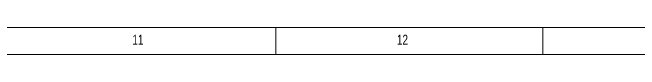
# Model space of a CAD drawing. Header units: inches. Extents: x 0.2 to 32.9, y 0.2 to 23.2.
# Drawn here: x 20.517 to 25.142, y 0.197 to 0.394 of the extents above; entities that cross this region are included whole.
import ezdxf

# ---------------------------------------------------------------- set-up
doc = ezdxf.new("R2010")
doc.units = ezdxf.units.IN
doc.header["$MEASUREMENT"] = 0
doc.styles.add('SLDTEXTSTYLE0', font='TXT', dxfattribs={"width": 0.75})

msp = doc.modelspace()

# ---------------------------------------------------------------- linework, layer by layer
at = {"color": 7, "linetype": 'Continuous', "lineweight": 0}
for p, q in [((0.393701, 0.393701), (25.543307, 0.393701)), ((22.46063, 0.19685), (22.46063, 0.393701)), ((24.429134, 0.393701), (24.429134, 0.19685)), ((0.19685, 0.19685), (32.913386, 0.19685))]:
    msp.add_line(p, q, dxfattribs=at)

# ---------------------------------------------------------------- texts
at = {"color": 7, "linetype": 'Continuous', "lineweight": 0, "char_height": 0.0729167, "attachment_point": 1, "style": 'SLDTEXTSTYLE0'}
for s, insert in [('11', (21.401329, 0.341261)), ('12', (23.353428, 0.341261))]:
    msp.add_mtext(s, dxfattribs=dict(at, insert=insert))

doc.saveas('drawing.dxf')
